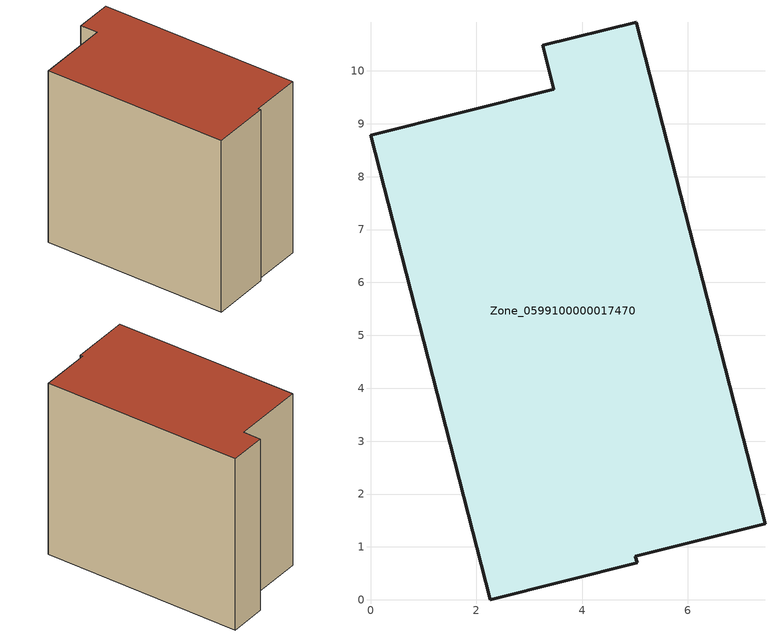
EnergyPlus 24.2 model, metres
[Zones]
Zone_0599100000017470
 floor ground (C_G): 7.46,1.43 5.01,0.82 5.04,0.7 2.26,0 0,8.78 3.46,9.65 3.26,10.48 5.02,10.92 z0
 wall outside (C_F): 7.46,1.43 5.02,10.92 3.26,10.48 3.46,9.65 0,8.78 2.26,0 5.04,0.7 5.01,0.82 7.46,1.43 z0:8.89
 roof outside (C_R): 5.01,0.82 7.46,1.43 5.02,10.92 3.26,10.48 3.46,9.65 0,8.78 2.26,0 5.04,0.7 z8.89
[BUILDING]
Pand.0599100000017470: North Axis=0; Terrain=City; Loads Convergence Tolerance Value=0.04; Temperature Convergence Tolerance Value=0.4; Solar Distribution=FullExterior; Maximum Number of Warmup Days=25; Minimum Number of Warmup Days=1
[Site:Location]
Rotterdam.The.Hague.AP_ZH_NLD Design_Conditions: Latitude=51.96; Longitude=4.45; Time Zone=1; Elevation=-4.5
[SITE:GROUNDTEMPERATURE:BUILDINGSURFACE]
18, 18, 18, 18, 18, 18, 18, 18, 18, 18, 18, 18
[MATERIAL] Thermal Absorptance=0.9; Solar Absorptance=0.7; Visible Absorptance=0.7
Name | Roughness | Thickness | Conductivity | Density | Specific Heat
G.TC.1975-1991 | MediumSmooth | 0.15 | 0.288461 | 540 | 1210
F.TC.1975-1991 | Rough | 0.3 | 0.230769 | 1920 | 840
R.TC.1975-1991 | MediumRough | 0.2 | 0.153846 | 1500 | 1000
[CONSTRUCTION]
C_G: G.TC.1975-1991
C_F: F.TC.1975-1991
C_R: R.TC.1975-1991
[ZONE]
Zone_0599100000017470: Type=1; Multiplier=1; Ceiling Height=Autocalculate; Volume=Autocalculate; Floor Area=autocalculate; Part of Total Floor Area=Yes
[ZONEINFILTRATION:DESIGNFLOWRATE]
Infil_Zone_0599100000017470: Zone or ZoneList or Space or SpaceList=Zone_0599100000017470; Schedule=AlwaysOn; Design Flow Rate Calculation Method=Flow/Area; Flow Rate per Floor Area=0.003; Constant Term Coefficient=1; Temperature Term Coefficient=0; Velocity Term Coefficient=0; Velocity Squared Term Coefficient=0
[HVACTEMPLATE:ZONE:IDEALLOADSAIRSYSTEM]
Zone_0599100000017470: Maximum Heating Supply Air Temperature=50; Minimum Cooling Supply Air Temperature=13; Maximum Heating Supply Air Humidity Ratio=0.0156; Minimum Cooling Supply Air Humidity Ratio=0.0077; Heating Limit=NoLimit; Cooling Limit=NoLimit; Dehumidification Control Type=ConstantSensibleHeatRatio; Cooling Sensible Heat Ratio=0.7; Dehumidification Setpoint=60; Humidification Control Type=None; Humidification Setpoint=30; Outdoor Air Method=None; Outdoor Air Flow Rate per Person=0.00944; Outdoor Air Flow Rate per Zone Floor Area=0; Outdoor Air Flow Rate per Zone=0; Demand Controlled Ventilation Type=None; Outdoor Air Economizer Type=NoEconomizer; Heat Recovery Type=None; Sensible Heat Recovery Effectiveness=0.7; Latent Heat Recovery Effectiveness=0.65
[ZONECONTROL:THERMOSTAT]
ThermostatControl_Zone_0599100000017470: Zone or ZoneList=Zone_0599100000017470; Control Type Schedule=DualSetpointControlType; Control 1=Thermostat_Zone_0599100000017470; Temperature Difference Between Cutout And Setpoint=0
[THERMOSTATSETPOINT:DUALSETPOINT]
Thermostat_Zone_0599100000017470: Heating Setpoint Temperature Schedule=HeatingSetpoint_Zone_0599100000017470; Cooling Setpoint Temperature Schedule=CoolingSetpoint_Zone_0599100000017470
[SCHEDULE:COMPACT]
HeatingSetpoint_Zone_0599100000017470: Through: 12/31, For: AllDays, Until: 24:00, 21
CoolingSetpoint_Zone_0599100000017470: Through: 12/31, For: AllDays, Until: 24:00, 24
DualSetpointControlType: Through: 12/31, For: AllDays, Until: 24:00, 4
AlwaysOn: Through: 12/31, For: AllDays, Until: 24:00, 1
